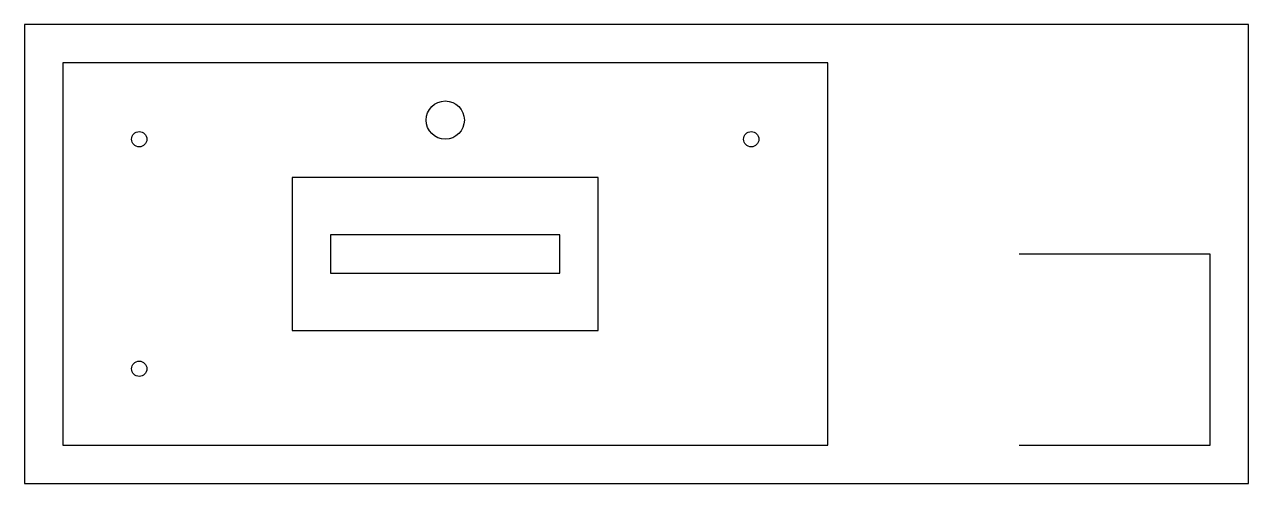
# Model space of a CAD drawing. Header units: millimetres. Extents: x -1 to 31, y -1 to 11.
import ezdxf

# ---------------------------------------------------------------- set-up
doc = ezdxf.new("R2010")
doc.units = ezdxf.units.MM

# ---------------------------------------------------------------- blocks, each defined once
blk = doc.blocks.new('PLACED_HOLE')
blk.add_circle((0, 0), 0.2)

msp = doc.modelspace()

# ---------------------------------------------------------------- linework, layer by layer
at = {"layer": 'HOLE'}
for centre in [(18, 8), (2, 2)]:
    msp.add_circle(centre, 0.2, dxfattribs=at)
at = {"layer": 'PARTS'}
msp.add_circle((10, 8.5), 0.5, dxfattribs=at)
at = {"layer": 'PATTERN'}
for p, q in [((20, 10), (0, 10)), ((0, 10), (0, 0)), ((20, 0), (20, 10)), ((13, 5.5), (7, 5.5)), ((7, 5.5), (7, 4.5)), ((13, 4.5), (13, 5.5)), ((30, 5), (25, 5)), ((30, 0), (30, 5)), ((7, 4.5), (13, 4.5)), ((0, 0), (12, 0)), ((8, 0), (20, 0)), ((25, 0), (30, 0))]:
    msp.add_line(p, q, dxfattribs=at)
msp.add_lwpolyline([(6, 3), (14, 3), (14, 7), (6, 7)], close=True, dxfattribs=at)
at = {"layer": 'SHELL'}
for p, q in [((31, 11), (-1, 11)), ((-1, 11), (-1, -1)), ((31, -1), (31, 11)), ((-1, -1), (31, -1))]:
    msp.add_line(p, q, dxfattribs=at)

# ---------------------------------------------------------------- block references
at = {"layer": 'HOLE'}
msp.add_blockref('PLACED_HOLE', (2, 8), dxfattribs=at)

doc.saveas('drawing.dxf')
